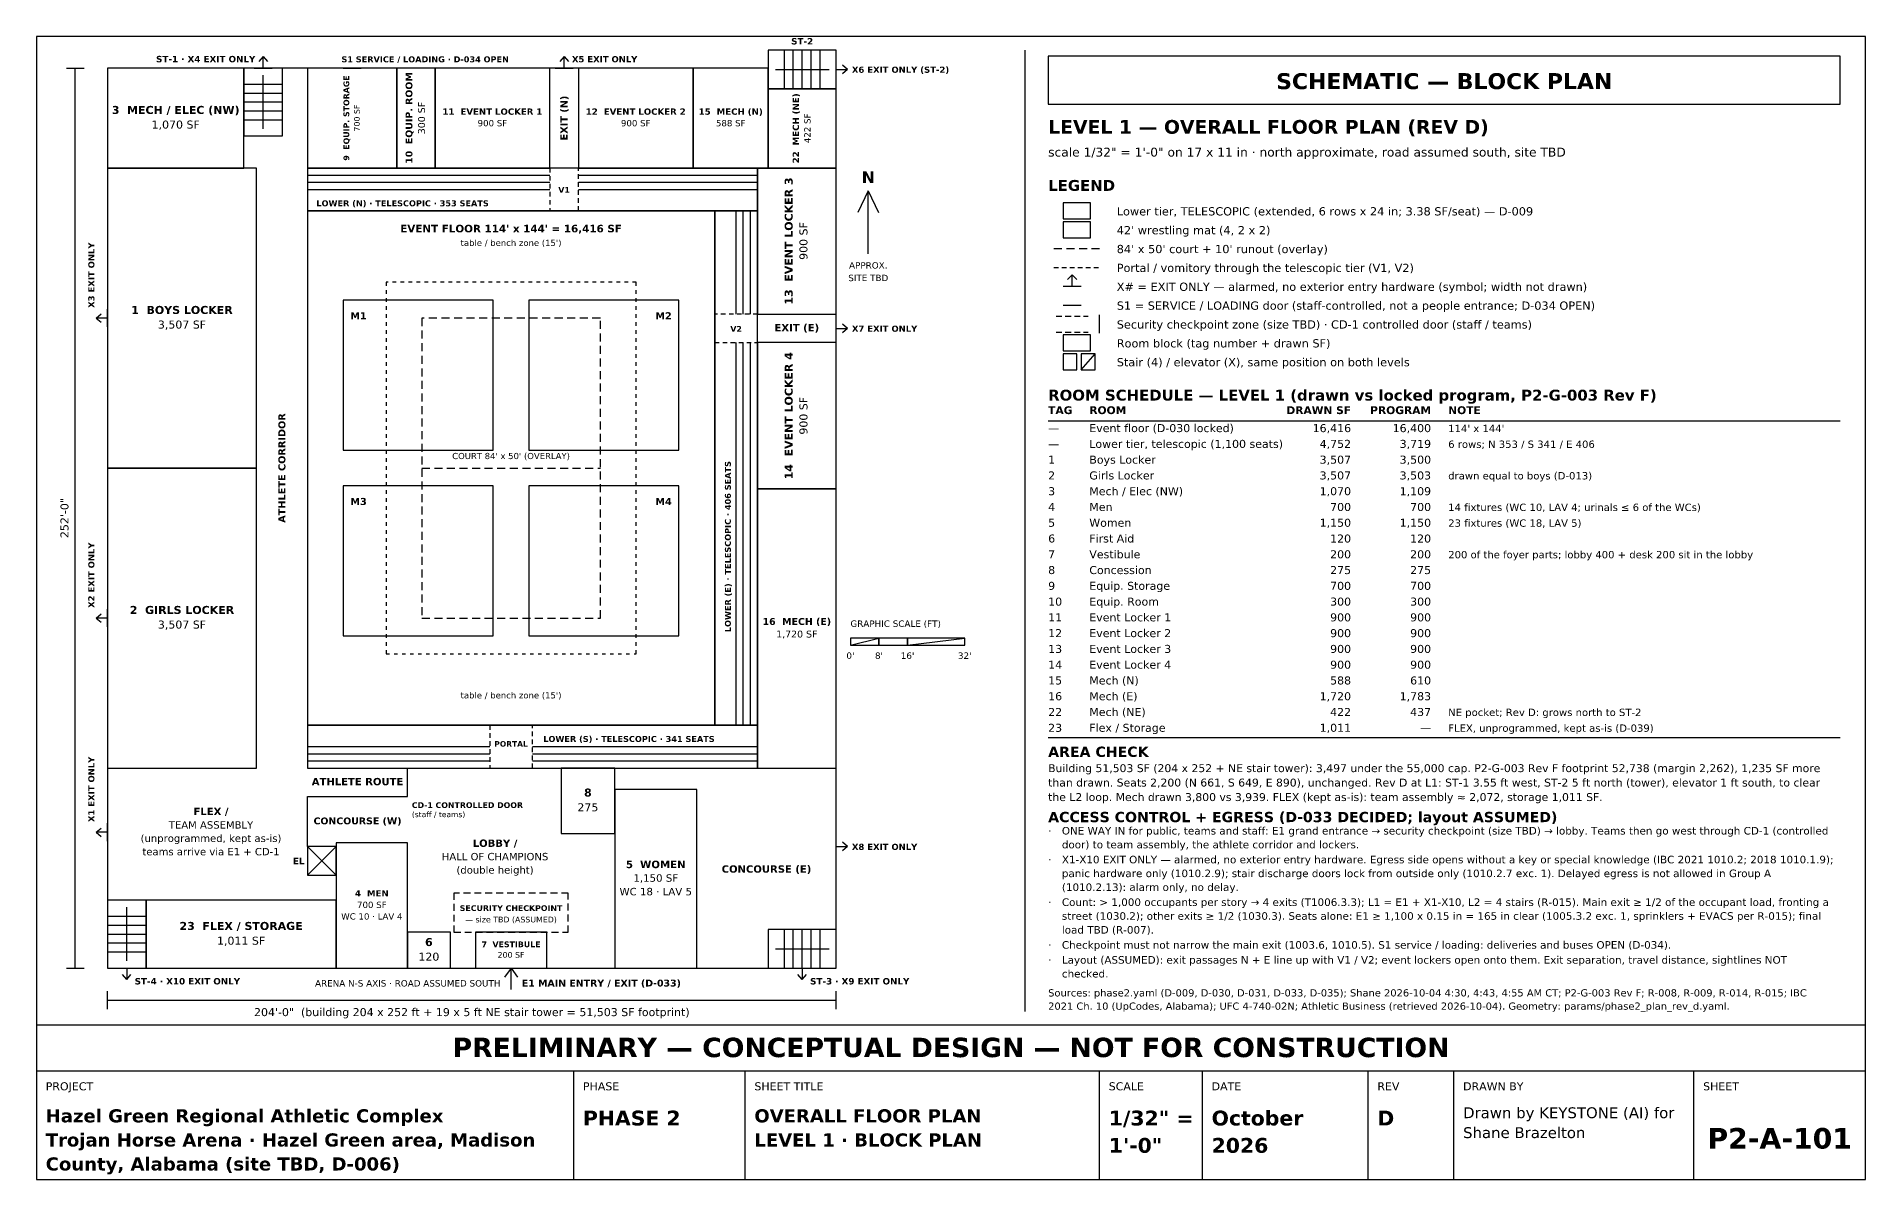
# Model space of a CAD drawing. Header units: inches. Extents: x 0.5 to 16.5, y 0.5 to 10.5.
import ezdxf
from ezdxf.enums import TextEntityAlignment as Align

# ---------------------------------------------------------------- set-up
doc = ezdxf.new("R2010")
doc.units = ezdxf.units.IN
doc.header["$MEASUREMENT"] = 0
for name, color, linetype in [('A-ANNO-DIMS', 7, 'Continuous'), ('A-ANNO-TABL', 7, 'Continuous'), ('A-ANNO-TEXT', 7, 'Continuous'), ('A-AREA-BLCK', 7, 'Continuous'), ('A-AREA-IDEN', 7, 'Continuous'), ('A-FLOR-CORT', 7, 'Continuous'), ('A-FLOR-MATS', 7, 'Continuous'), ('A-FLOR-STRS', 7, 'Continuous'), ('A-SEAT-FIXD', 7, 'Continuous'), ('A-SEAT-TELE', 7, 'Continuous'), ('A-WALL-BLDG', 7, 'Continuous'), ('G-ANNO-TTLB', 7, 'Continuous')]:
    doc.layers.add(name, color=color, linetype=linetype)
doc.styles.add('KS-BOLD', font='DejaVuSans-Bold.ttf')
doc.styles.add('KS-REG', font='DejaVuSans.ttf')

msp = doc.modelspace()

# ---------------------------------------------------------------- linework, layer by layer
at = {"layer": 'A-ANNO-DIMS'}
for p, q in [((0.761, 10.225), (0.917, 10.225)), ((0.839, 2.35), (0.839, 10.225)), ((7.776, 9.15), (7.686, 8.96)), ((7.776, 8.6), (7.776, 9.15)), ((7.776, 9.15), (7.866, 8.96)), ((7.62, 5.175), (7.87, 5.235)), ((8.12, 5.175), (8.62, 5.235)), ((0.761, 2.35), (0.917, 2.35)), ((4.651, 2.35), (4.595, 2.269)), ((4.651, 2.163), (4.651, 2.35)), ((4.651, 2.35), (4.707, 2.269)), ((1.12, 1.991), (1.12, 2.147)), ((7.495, 1.991), (7.495, 2.147)), ((1.12, 2.069), (7.495, 2.069))]:
    msp.add_line(p, q, dxfattribs=at)
for points in [[(7.62, 5.175), (7.87, 5.175), (7.87, 5.235), (7.62, 5.235)], [(7.87, 5.175), (8.12, 5.175), (8.12, 5.235), (7.87, 5.235)], [(8.12, 5.175), (8.62, 5.175), (8.62, 5.235), (8.12, 5.235)]]:
    msp.add_lwpolyline(points, close=True, dxfattribs=at)
at = {"layer": 'A-ANNO-TABL'}
for p, q in [((9.35, 7.137), (16.28, 7.137)), ((9.35, 4.367), (16.28, 4.367))]:
    msp.add_line(p, q, dxfattribs=at)
at = {"layer": 'A-ANNO-TEXT'}
for p, q in [((9.15, 1.97), (9.15, 10.38)), ((9.4, 8.645), (9.47, 8.645)), ((9.51, 8.645), (9.58, 8.645)), ((9.62, 8.645), (9.69, 8.645)), ((9.73, 8.645), (9.8, 8.645)), ((9.4, 8.48), (9.44, 8.48)), ((9.47, 8.48), (9.51, 8.48)), ((9.54, 8.48), (9.58, 8.48)), ((9.61, 8.48), (9.65, 8.48)), ((9.68, 8.48), (9.72, 8.48)), ((9.75, 8.48), (9.79, 8.48)), ((9.56, 8.415), (9.52, 8.375)), ((9.56, 8.315), (9.56, 8.415)), ((9.56, 8.415), (9.6, 8.375)), ((9.48, 8.315), (9.64, 8.315)), ((9.42, 8.055), (9.47, 8.055)), ((9.48, 8.15), (9.64, 8.15)), ((9.5, 8.055), (9.55, 8.055)), ((9.58, 8.055), (9.63, 8.055)), ((9.66, 8.055), (9.7, 8.055)), ((9.8, 7.905), (9.8, 8.065)), ((9.42, 7.915), (9.47, 7.915)), ((9.5, 7.915), (9.55, 7.915)), ((9.58, 7.915), (9.63, 7.915)), ((9.66, 7.915), (9.7, 7.915)), ((9.64, 7.585), (9.76, 7.725))]:
    msp.add_line(p, q, dxfattribs=at)
for points in [[(9.35, 9.91), (16.28, 9.91), (16.28, 10.33), (9.35, 10.33)], [(9.48, 8.905), (9.72, 8.905), (9.72, 9.045), (9.48, 9.045)], [(9.48, 8.74), (9.72, 8.74), (9.72, 8.88), (9.48, 8.88)], [(9.48, 7.75), (9.72, 7.75), (9.72, 7.89), (9.48, 7.89)], [(9.48, 7.585), (9.6, 7.585), (9.6, 7.725), (9.48, 7.725)], [(9.64, 7.585), (9.76, 7.585), (9.76, 7.725), (9.64, 7.725)]]:
    msp.add_lwpolyline(points, close=True, dxfattribs=at)
at = {"layer": 'A-AREA-BLCK'}
for p, q in [((5.03, 9.35), (4.99, 9.35)), ((4.99, 9.35), (4.99, 9.31)), ((5.1, 9.35), (5.06, 9.35)), ((5.17, 9.35), (5.13, 9.35)), ((5.24, 9.35), (5.2, 9.35)), ((5.24, 9.325), (5.24, 9.35)), ((5.24, 9.255), (5.24, 9.295)), ((4.99, 9.28), (4.99, 9.24)), ((4.99, 9.21), (4.99, 9.17)), ((4.99, 9.14), (4.99, 9.1)), ((5.24, 9.185), (5.24, 9.225)), ((5.24, 9.115), (5.24, 9.155)), ((4.99, 9.07), (4.99, 9.03)), ((4.99, 9), (4.99, 8.975)), ((4.99, 8.975), (5.03, 8.975)), ((5.06, 8.975), (5.1, 8.975)), ((5.13, 8.975), (5.17, 8.975)), ((5.2, 8.975), (5.24, 8.975)), ((5.24, 9.045), (5.24, 9.085)), ((5.24, 8.975), (5.24, 9.015)), ((6.458, 8.072), (6.433, 8.072)), ((6.433, 8.072), (6.433, 8.032)), ((6.433, 8.002), (6.433, 7.962)), ((6.527, 8.072), (6.487, 8.072)), ((6.598, 8.072), (6.558, 8.072)), ((6.668, 8.072), (6.628, 8.072)), ((6.737, 8.072), (6.697, 8.072)), ((6.808, 8.072), (6.768, 8.072)), ((6.808, 8.032), (6.808, 8.072)), ((6.808, 7.962), (6.808, 8.002)), ((6.433, 7.932), (6.433, 7.892)), ((6.433, 7.862), (6.433, 7.822)), ((6.808, 7.892), (6.808, 7.932)), ((6.808, 7.822), (6.808, 7.862)), ((6.433, 7.822), (6.473, 7.822)), ((6.503, 7.822), (6.543, 7.822)), ((6.572, 7.822), (6.612, 7.822)), ((6.643, 7.822), (6.683, 7.822)), ((6.713, 7.822), (6.753, 7.822)), ((6.782, 7.822), (6.808, 7.822)), ((4.489, 4.475), (4.464, 4.475)), ((4.464, 4.475), (4.464, 4.435)), ((4.464, 4.405), (4.464, 4.365)), ((4.464, 4.335), (4.464, 4.295)), ((4.559, 4.475), (4.519, 4.475)), ((4.629, 4.475), (4.589, 4.475)), ((4.699, 4.475), (4.659, 4.475)), ((4.769, 4.475), (4.729, 4.475)), ((4.839, 4.475), (4.799, 4.475)), ((4.839, 4.45), (4.839, 4.475)), ((4.839, 4.38), (4.839, 4.42)), ((4.839, 4.31), (4.839, 4.35)), ((4.464, 4.265), (4.464, 4.225)), ((4.464, 4.195), (4.464, 4.155)), ((4.839, 4.24), (4.839, 4.28)), ((4.839, 4.17), (4.839, 4.21)), ((4.464, 4.125), (4.464, 4.1)), ((4.464, 4.1), (4.504, 4.1)), ((4.534, 4.1), (4.574, 4.1)), ((4.604, 4.1), (4.644, 4.1)), ((4.674, 4.1), (4.714, 4.1)), ((4.744, 4.1), (4.784, 4.1)), ((4.814, 4.1), (4.839, 4.1)), ((4.839, 4.1), (4.839, 4.14)), ((2.87, 3.413), (2.87, 3.85)), ((2.87, 3.85), (3.745, 3.85))]:
    msp.add_line(p, q, dxfattribs=at)
for points in [[(1.12, 9.35), (2.314, 9.35), (2.314, 10.225), (1.12, 10.225)], [(2.87, 9.35), (3.651, 9.35), (3.651, 10.225), (2.87, 10.225)], [(3.651, 9.35), (3.986, 9.35), (3.986, 10.225), (3.651, 10.225)], [(3.986, 9.35), (4.99, 9.35), (4.99, 10.225), (3.986, 10.225)], [(5.24, 9.35), (6.245, 9.35), (6.245, 10.225), (5.24, 10.225)], [(6.245, 9.35), (6.901, 9.35), (6.901, 10.225), (6.245, 10.225)], [(6.901, 9.35), (7.495, 9.35), (7.495, 10.044), (6.901, 10.044)], [(1.12, 6.725), (2.425, 6.725), (2.425, 9.35), (1.12, 9.35)], [(6.808, 8.072), (7.495, 8.072), (7.495, 9.35), (6.808, 9.35)], [(6.808, 6.543), (7.495, 6.543), (7.495, 7.822), (6.808, 7.822)], [(1.12, 4.1), (2.425, 4.1), (2.425, 6.725), (1.12, 6.725)], [(6.808, 4.1), (7.495, 4.1), (7.495, 6.543), (6.808, 6.543)], [(5.089, 3.527), (5.558, 3.527), (5.558, 4.1), (5.089, 4.1)], [(5.558, 2.35), (6.276, 2.35), (6.276, 3.913), (5.558, 3.913)], [(3.12, 2.35), (3.745, 2.35), (3.745, 3.444), (3.12, 3.444)], [(1.458, 2.35), (3.12, 2.35), (3.12, 2.944), (1.458, 2.944)], [(3.745, 2.35), (4.12, 2.35), (4.12, 2.663), (3.745, 2.663)], [(4.339, 2.35), (4.964, 2.35), (4.964, 2.663), (4.339, 2.663)]]:
    msp.add_lwpolyline(points, close=True, dxfattribs=at)
at = {"layer": 'A-AREA-IDEN'}
for p, q in [((2.482, 10.325), (2.445, 10.281)), ((2.482, 10.225), (2.482, 10.325)), ((2.482, 10.325), (2.52, 10.281)), ((5.115, 10.325), (5.078, 10.281)), ((5.115, 10.225), (5.115, 10.325)), ((5.115, 10.325), (5.153, 10.281)), ((7.495, 10.134), (7.495, 10.291)), ((7.595, 10.213), (7.551, 10.25)), ((2.404, 10.225), (2.561, 10.225)), ((3.183, 10.225), (3.339, 10.225)), ((5.037, 10.225), (5.193, 10.225)), ((7.495, 10.213), (7.595, 10.213)), ((7.595, 10.213), (7.551, 10.175)), ((1.02, 8.037), (1.064, 8.075)), ((1.12, 8.037), (1.02, 8.037)), ((1.02, 8.037), (1.064, 8)), ((1.12, 7.959), (1.12, 8.116)), ((7.495, 7.868), (7.495, 8.025)), ((7.495, 7.947), (7.595, 7.947)), ((7.595, 7.947), (7.551, 7.984)), ((7.595, 7.947), (7.551, 7.909)), ((1.02, 5.412), (1.064, 5.45)), ((1.12, 5.334), (1.12, 5.491)), ((1.12, 5.412), (1.02, 5.412)), ((1.02, 5.412), (1.064, 5.375)), ((3.745, 3.85), (3.745, 4.1)), ((1.02, 3.538), (1.064, 3.575)), ((1.12, 3.538), (1.02, 3.538)), ((1.02, 3.538), (1.064, 3.5)), ((1.12, 3.459), (1.12, 3.616)), ((7.495, 3.334), (7.495, 3.491)), ((7.495, 3.413), (7.595, 3.413)), ((7.595, 3.413), (7.551, 3.45)), ((7.595, 3.413), (7.551, 3.375)), ((4.201, 3.006), (4.151, 3.006)), ((4.151, 3.006), (4.151, 2.946)), ((4.151, 2.911), (4.151, 2.851)), ((4.296, 3.006), (4.236, 3.006)), ((4.391, 3.006), (4.331, 3.006)), ((4.486, 3.006), (4.426, 3.006)), ((4.581, 3.006), (4.521, 3.006)), ((4.676, 3.006), (4.616, 3.006)), ((4.771, 3.006), (4.711, 3.006)), ((4.866, 3.006), (4.806, 3.006)), ((4.961, 3.006), (4.901, 3.006)), ((5.056, 3.006), (4.996, 3.006)), ((5.151, 3.006), (5.091, 3.006)), ((5.151, 2.948), (5.151, 3.006)), ((5.151, 2.853), (5.151, 2.913)), ((4.151, 2.816), (4.151, 2.756)), ((4.151, 2.721), (4.151, 2.663)), ((5.151, 2.758), (5.151, 2.817)), ((5.151, 2.663), (5.151, 2.723)), ((4.151, 2.663), (4.211, 2.663)), ((4.246, 2.663), (4.306, 2.663)), ((4.341, 2.663), (4.401, 2.663)), ((4.436, 2.663), (4.496, 2.663)), ((4.531, 2.663), (4.591, 2.663)), ((4.626, 2.663), (4.686, 2.663)), ((4.721, 2.663), (4.781, 2.663)), ((4.816, 2.663), (4.876, 2.663)), ((4.911, 2.663), (4.971, 2.663)), ((5.006, 2.663), (5.066, 2.663)), ((5.101, 2.663), (5.151, 2.663)), ((1.211, 2.35), (1.367, 2.35)), ((1.289, 2.25), (1.251, 2.294)), ((1.289, 2.35), (1.289, 2.25)), ((1.289, 2.25), (1.326, 2.294)), ((7.12, 2.35), (7.276, 2.35)), ((7.198, 2.25), (7.161, 2.294)), ((7.198, 2.35), (7.198, 2.25)), ((7.198, 2.25), (7.236, 2.294))]:
    msp.add_line(p, q, dxfattribs=at)
at = {"layer": 'A-FLOR-CORT'}
for p, q in [((3.575, 8.35), (3.558, 8.35)), ((3.558, 8.35), (3.558, 8.32)), ((3.645, 8.35), (3.615, 8.35)), ((3.715, 8.35), (3.685, 8.35)), ((3.785, 8.35), (3.755, 8.35)), ((3.855, 8.35), (3.825, 8.35)), ((3.925, 8.35), (3.895, 8.35)), ((3.995, 8.35), (3.965, 8.35)), ((4.065, 8.35), (4.035, 8.35)), ((4.135, 8.35), (4.105, 8.35)), ((4.205, 8.35), (4.175, 8.35)), ((4.275, 8.35), (4.245, 8.35)), ((4.345, 8.35), (4.315, 8.35)), ((4.415, 8.35), (4.385, 8.35)), ((4.485, 8.35), (4.455, 8.35)), ((4.555, 8.35), (4.525, 8.35)), ((4.625, 8.35), (4.595, 8.35)), ((4.695, 8.35), (4.665, 8.35)), ((4.765, 8.35), (4.735, 8.35)), ((4.835, 8.35), (4.805, 8.35)), ((4.905, 8.35), (4.875, 8.35)), ((4.975, 8.35), (4.945, 8.35)), ((5.045, 8.35), (5.015, 8.35)), ((5.115, 8.35), (5.085, 8.35)), ((5.185, 8.35), (5.155, 8.35)), ((5.255, 8.35), (5.225, 8.35)), ((5.325, 8.35), (5.295, 8.35)), ((5.395, 8.35), (5.365, 8.35)), ((5.465, 8.35), (5.435, 8.35)), ((5.535, 8.35), (5.505, 8.35)), ((5.605, 8.35), (5.575, 8.35)), ((5.675, 8.35), (5.645, 8.35)), ((5.745, 8.35), (5.715, 8.35)), ((5.745, 8.32), (5.745, 8.35)), ((3.558, 8.28), (3.558, 8.25)), ((3.558, 8.21), (3.558, 8.18)), ((5.745, 8.25), (5.745, 8.28)), ((5.745, 8.18), (5.745, 8.21)), ((3.558, 8.14), (3.558, 8.11)), ((3.558, 8.07), (3.558, 8.04)), ((3.558, 8), (3.558, 7.97)), ((3.892, 8.037), (3.87, 8.037)), ((3.87, 8.037), (3.87, 7.967)), ((4.002, 8.037), (3.932, 8.037)), ((4.112, 8.037), (4.042, 8.037)), ((4.222, 8.037), (4.152, 8.037)), ((4.332, 8.037), (4.262, 8.037)), ((4.442, 8.037), (4.372, 8.037)), ((4.553, 8.037), (4.482, 8.037)), ((4.662, 8.037), (4.592, 8.037)), ((4.772, 8.037), (4.702, 8.037)), ((4.883, 8.037), (4.812, 8.037)), ((4.992, 8.037), (4.923, 8.037)), ((5.103, 8.037), (5.032, 8.037)), ((5.213, 8.037), (5.143, 8.037)), ((5.322, 8.037), (5.253, 8.037)), ((5.433, 8.037), (5.362, 8.037)), ((5.433, 7.943), (5.433, 8.012)), ((5.745, 8.11), (5.745, 8.14)), ((5.745, 8.04), (5.745, 8.07)), ((3.558, 7.93), (3.558, 7.9)), ((3.558, 7.86), (3.558, 7.83)), ((3.87, 7.927), (3.87, 7.857)), ((5.433, 7.833), (5.433, 7.902)), ((5.745, 7.97), (5.745, 8)), ((5.745, 7.9), (5.745, 7.93)), ((5.745, 7.83), (5.745, 7.86)), ((3.558, 7.79), (3.558, 7.76)), ((3.558, 7.72), (3.558, 7.69)), ((3.87, 7.817), (3.87, 7.747)), ((3.87, 7.707), (3.87, 7.637)), ((5.433, 7.723), (5.433, 7.793)), ((5.433, 7.613), (5.433, 7.683)), ((5.745, 7.76), (5.745, 7.79)), ((5.745, 7.69), (5.745, 7.72)), ((3.558, 7.65), (3.558, 7.62)), ((3.558, 7.58), (3.558, 7.55)), ((3.87, 7.597), (3.87, 7.527)), ((5.433, 7.503), (5.433, 7.573)), ((5.745, 7.62), (5.745, 7.65)), ((5.745, 7.55), (5.745, 7.58)), ((3.558, 7.51), (3.558, 7.48)), ((3.558, 7.44), (3.558, 7.41)), ((3.558, 7.37), (3.558, 7.34)), ((3.87, 7.487), (3.87, 7.417)), ((3.87, 7.377), (3.87, 7.307)), ((5.433, 7.393), (5.433, 7.463)), ((5.745, 7.48), (5.745, 7.51)), ((5.745, 7.41), (5.745, 7.44)), ((5.745, 7.34), (5.745, 7.37)), ((3.558, 7.3), (3.558, 7.27)), ((3.558, 7.23), (3.558, 7.2)), ((3.87, 7.267), (3.87, 7.197)), ((5.433, 7.283), (5.433, 7.353)), ((5.433, 7.173), (5.433, 7.243)), ((5.745, 7.27), (5.745, 7.3)), ((5.745, 7.2), (5.745, 7.23)), ((3.558, 7.16), (3.558, 7.13)), ((3.558, 7.09), (3.558, 7.06)), ((3.87, 7.157), (3.87, 7.087)), ((3.87, 7.047), (3.87, 6.977)), ((5.433, 7.063), (5.433, 7.133)), ((5.745, 7.13), (5.745, 7.16)), ((5.745, 7.06), (5.745, 7.09)), ((3.558, 7.02), (3.558, 6.99)), ((3.558, 6.95), (3.558, 6.92)), ((3.87, 6.937), (3.87, 6.867)), ((5.433, 6.953), (5.433, 7.023)), ((5.433, 6.843), (5.433, 6.913)), ((5.745, 6.99), (5.745, 7.02)), ((5.745, 6.92), (5.745, 6.95)), ((5.745, 6.85), (5.745, 6.88)), ((3.558, 6.88), (3.558, 6.85)), ((3.558, 6.81), (3.558, 6.78)), ((3.558, 6.74), (3.558, 6.71)), ((3.87, 6.827), (3.87, 6.757)), ((3.87, 6.725), (3.94, 6.725)), ((3.98, 6.725), (4.05, 6.725)), ((4.09, 6.725), (4.16, 6.725)), ((4.2, 6.725), (4.27, 6.725)), ((4.31, 6.725), (4.38, 6.725)), ((4.42, 6.725), (4.49, 6.725)), ((4.53, 6.725), (4.6, 6.725)), ((4.64, 6.725), (4.71, 6.725)), ((4.75, 6.725), (4.82, 6.725)), ((4.86, 6.725), (4.93, 6.725)), ((4.97, 6.725), (5.04, 6.725)), ((5.08, 6.725), (5.15, 6.725)), ((5.19, 6.725), (5.26, 6.725)), ((5.3, 6.725), (5.37, 6.725)), ((5.41, 6.725), (5.433, 6.725)), ((5.433, 6.732), (5.433, 6.803)), ((5.745, 6.78), (5.745, 6.81)), ((5.745, 6.71), (5.745, 6.74)), ((3.558, 6.67), (3.558, 6.64)), ((3.558, 6.6), (3.558, 6.57)), ((3.87, 6.717), (3.87, 6.647)), ((3.87, 6.607), (3.87, 6.537)), ((5.433, 6.623), (5.433, 6.693)), ((5.433, 6.513), (5.433, 6.583)), ((5.745, 6.64), (5.745, 6.67)), ((5.745, 6.57), (5.745, 6.6)), ((3.558, 6.53), (3.558, 6.5)), ((3.558, 6.46), (3.558, 6.43)), ((3.87, 6.497), (3.87, 6.427)), ((5.433, 6.402), (5.433, 6.473)), ((5.745, 6.5), (5.745, 6.53)), ((5.745, 6.43), (5.745, 6.46)), ((3.558, 6.39), (3.558, 6.36)), ((3.558, 6.32), (3.558, 6.29)), ((3.558, 6.25), (3.558, 6.22)), ((3.87, 6.387), (3.87, 6.317)), ((3.87, 6.277), (3.87, 6.207)), ((5.433, 6.293), (5.433, 6.362)), ((5.433, 6.183), (5.433, 6.252)), ((5.745, 6.36), (5.745, 6.39)), ((5.745, 6.29), (5.745, 6.32)), ((5.745, 6.22), (5.745, 6.25)), ((3.558, 6.18), (3.558, 6.15)), ((3.558, 6.11), (3.558, 6.08)), ((3.87, 6.167), (3.87, 6.097)), ((5.433, 6.072), (5.433, 6.143)), ((5.745, 6.15), (5.745, 6.18)), ((5.745, 6.08), (5.745, 6.11)), ((3.558, 6.04), (3.558, 6.01)), ((3.558, 5.97), (3.558, 5.94)), ((3.87, 6.057), (3.87, 5.987)), ((3.87, 5.947), (3.87, 5.877)), ((5.433, 5.962), (5.433, 6.032)), ((5.433, 5.853), (5.433, 5.922)), ((5.745, 6.01), (5.745, 6.04)), ((5.745, 5.94), (5.745, 5.97)), ((3.558, 5.9), (3.558, 5.87)), ((3.558, 5.83), (3.558, 5.8)), ((3.558, 5.76), (3.558, 5.73)), ((3.87, 5.837), (3.87, 5.767)), ((5.433, 5.742), (5.433, 5.812)), ((5.745, 5.87), (5.745, 5.9)), ((5.745, 5.8), (5.745, 5.83)), ((5.745, 5.73), (5.745, 5.76)), ((3.558, 5.69), (3.558, 5.66)), ((3.558, 5.62), (3.558, 5.59)), ((3.87, 5.727), (3.87, 5.657)), ((3.87, 5.617), (3.87, 5.547)), ((5.433, 5.632), (5.433, 5.702)), ((5.745, 5.66), (5.745, 5.69)), ((5.745, 5.59), (5.745, 5.62)), ((3.558, 5.55), (3.558, 5.52)), ((3.558, 5.48), (3.558, 5.45)), ((3.87, 5.507), (3.87, 5.437)), ((5.433, 5.522), (5.433, 5.592)), ((5.433, 5.412), (5.433, 5.482)), ((5.745, 5.52), (5.745, 5.55)), ((5.745, 5.45), (5.745, 5.48)), ((3.558, 5.41), (3.558, 5.38)), ((3.558, 5.34), (3.558, 5.31)), ((3.87, 5.412), (3.94, 5.412)), ((3.98, 5.412), (4.05, 5.412)), ((4.09, 5.412), (4.16, 5.412)), ((4.2, 5.412), (4.27, 5.412)), ((4.31, 5.412), (4.38, 5.412)), ((4.42, 5.412), (4.49, 5.412)), ((4.53, 5.412), (4.6, 5.412)), ((4.64, 5.412), (4.71, 5.412)), ((4.75, 5.412), (4.82, 5.412)), ((4.86, 5.412), (4.93, 5.412)), ((4.97, 5.412), (5.04, 5.412)), ((5.08, 5.412), (5.15, 5.412)), ((5.19, 5.412), (5.26, 5.412)), ((5.3, 5.412), (5.37, 5.412)), ((5.41, 5.412), (5.433, 5.412)), ((5.745, 5.38), (5.745, 5.41)), ((5.745, 5.31), (5.745, 5.34)), ((3.558, 5.27), (3.558, 5.24)), ((3.558, 5.2), (3.558, 5.17)), ((3.558, 5.13), (3.558, 5.1)), ((5.745, 5.24), (5.745, 5.27)), ((5.745, 5.17), (5.745, 5.2)), ((5.745, 5.1), (5.745, 5.13)), ((3.558, 5.1), (3.587, 5.1)), ((3.627, 5.1), (3.658, 5.1)), ((3.698, 5.1), (3.728, 5.1)), ((3.768, 5.1), (3.798, 5.1)), ((3.838, 5.1), (3.868, 5.1)), ((3.908, 5.1), (3.938, 5.1)), ((3.978, 5.1), (4.008, 5.1)), ((4.048, 5.1), (4.077, 5.1)), ((4.117, 5.1), (4.147, 5.1)), ((4.188, 5.1), (4.218, 5.1)), ((4.258, 5.1), (4.287, 5.1)), ((4.328, 5.1), (4.357, 5.1)), ((4.397, 5.1), (4.428, 5.1)), ((4.468, 5.1), (4.498, 5.1)), ((4.538, 5.1), (4.568, 5.1)), ((4.607, 5.1), (4.638, 5.1)), ((4.678, 5.1), (4.707, 5.1)), ((4.748, 5.1), (4.778, 5.1)), ((4.818, 5.1), (4.848, 5.1)), ((4.888, 5.1), (4.918, 5.1)), ((4.958, 5.1), (4.988, 5.1)), ((5.028, 5.1), (5.058, 5.1)), ((5.098, 5.1), (5.128, 5.1)), ((5.168, 5.1), (5.198, 5.1)), ((5.238, 5.1), (5.268, 5.1)), ((5.308, 5.1), (5.338, 5.1)), ((5.378, 5.1), (5.408, 5.1)), ((5.448, 5.1), (5.478, 5.1)), ((5.518, 5.1), (5.547, 5.1)), ((5.588, 5.1), (5.617, 5.1)), ((5.657, 5.1), (5.688, 5.1)), ((5.727, 5.1), (5.745, 5.1))]:
    msp.add_line(p, q, dxfattribs=at)
at = {"layer": 'A-FLOR-MATS'}
for points in [[(2.87, 4.475), (6.433, 4.475), (6.433, 8.975), (2.87, 8.975)], [(3.183, 6.881), (4.495, 6.881), (4.495, 8.194), (3.183, 8.194)], [(4.808, 6.881), (6.12, 6.881), (6.12, 8.194), (4.808, 8.194)], [(3.183, 5.256), (4.495, 5.256), (4.495, 6.569), (3.183, 6.569)], [(4.808, 5.256), (6.12, 5.256), (6.12, 6.569), (4.808, 6.569)]]:
    msp.add_lwpolyline(points, close=True, dxfattribs=at)
at = {"layer": 'A-FLOR-STRS'}
for p, q in [((7.042, 10.044), (7.042, 10.381)), ((7.12, 10.044), (7.12, 10.381)), ((7.198, 10.044), (7.198, 10.381)), ((7.276, 10.044), (7.276, 10.381)), ((7.354, 10.044), (7.354, 10.381)), ((2.314, 10.084), (2.651, 10.084)), ((2.482, 9.694), (2.482, 10.162)), ((6.964, 10.213), (7.433, 10.213)), ((2.314, 10.006), (2.651, 10.006)), ((2.314, 9.928), (2.651, 9.928)), ((2.314, 9.85), (2.651, 9.85)), ((2.314, 9.772), (2.651, 9.772)), ((2.87, 3.163), (3.12, 3.413)), ((2.87, 3.413), (3.12, 3.163)), ((1.289, 2.413), (1.289, 2.881)), ((1.12, 2.803), (1.458, 2.803)), ((1.12, 2.725), (1.458, 2.725)), ((1.12, 2.647), (1.458, 2.647)), ((1.12, 2.569), (1.458, 2.569)), ((7.042, 2.35), (7.042, 2.688)), ((7.12, 2.35), (7.12, 2.688)), ((7.198, 2.35), (7.198, 2.688)), ((7.276, 2.35), (7.276, 2.688)), ((7.354, 2.35), (7.354, 2.688)), ((1.12, 2.491), (1.458, 2.491)), ((6.964, 2.519), (7.433, 2.519))]:
    msp.add_line(p, q, dxfattribs=at)
for points in [[(6.901, 10.044), (7.495, 10.044), (7.495, 10.381), (6.901, 10.381)], [(2.314, 9.631), (2.651, 9.631), (2.651, 10.225), (2.314, 10.225)], [(2.87, 3.163), (3.12, 3.163), (3.12, 3.413), (2.87, 3.413)], [(1.12, 2.35), (1.458, 2.35), (1.458, 2.944), (1.12, 2.944)], [(6.901, 2.35), (7.495, 2.35), (7.495, 2.688), (6.901, 2.688)]]:
    msp.add_lwpolyline(points, close=True, dxfattribs=at)
at = {"layer": 'A-SEAT-FIXD'}
msp.add_lwpolyline([(2.87, 4.1), (6.808, 4.1), (6.808, 9.35), (2.87, 9.35)], close=True, dxfattribs=at)
at = {"layer": 'A-SEAT-TELE'}
for p, q in [((2.87, 9.287), (4.99, 9.287)), ((5.24, 9.287), (6.808, 9.287)), ((2.87, 9.225), (4.99, 9.225)), ((2.87, 9.162), (4.99, 9.162)), ((5.24, 9.225), (6.808, 9.225)), ((5.24, 9.162), (6.808, 9.162)), ((6.62, 8.072), (6.62, 8.975)), ((6.683, 8.072), (6.683, 8.975)), ((6.745, 8.072), (6.745, 8.975)), ((6.62, 4.475), (6.62, 7.822)), ((6.683, 4.475), (6.683, 7.822)), ((6.745, 4.475), (6.745, 7.822)), ((2.87, 4.287), (4.464, 4.287)), ((2.87, 4.225), (4.464, 4.225)), ((2.87, 4.162), (4.464, 4.162)), ((4.839, 4.287), (6.808, 4.287)), ((4.839, 4.225), (6.808, 4.225)), ((4.839, 4.162), (6.808, 4.162))]:
    msp.add_line(p, q, dxfattribs=at)
for points in [[(2.87, 8.975), (6.808, 8.975), (6.808, 9.35), (2.87, 9.35)], [(6.433, 4.475), (6.808, 4.475), (6.808, 8.975), (6.433, 8.975)], [(2.87, 4.1), (6.808, 4.1), (6.808, 4.475), (2.87, 4.475)]]:
    msp.add_lwpolyline(points, close=True, dxfattribs=at)
at = {"layer": 'A-WALL-BLDG'}
for p, q in [((7.495, 10.381), (6.901, 10.381)), ((6.901, 10.381), (6.901, 10.225)), ((7.495, 2.35), (7.495, 10.381)), ((6.901, 10.225), (1.12, 10.225)), ((1.12, 10.225), (1.12, 2.35)), ((1.12, 2.35), (7.495, 2.35))]:
    msp.add_line(p, q, dxfattribs=at)
at = {"layer": 'G-ANNO-TTLB'}
for p, q in [((0.5, 1.45), (16.5, 1.45)), ((5.2, 0.5), (5.2, 1.45)), ((6.7, 0.5), (6.7, 1.45)), ((9.8, 0.5), (9.8, 1.45)), ((10.7, 0.5), (10.7, 1.45)), ((12.15, 0.5), (12.15, 1.45)), ((12.9, 0.5), (12.9, 1.45)), ((15, 0.5), (15, 1.45))]:
    msp.add_line(p, q, dxfattribs=at)
for points in [[(0.5, 0.5), (16.5, 0.5), (16.5, 10.5), (0.5, 10.5)], [(0.5, 1.45), (16.5, 1.45), (16.5, 1.85), (0.5, 1.85)]]:
    msp.add_lwpolyline(points, close=True, dxfattribs=at)

# ---------------------------------------------------------------- texts
at = {"layer": 'A-ANNO-DIMS'}
for s, height, style, p in [('N', 0.1, 'KS-BOLD', (7.776, 9.22)), ('APPROX.', 0.056, 'KS-REG', (7.776, 8.47)), ('SITE TBD', 0.056, 'KS-REG', (7.776, 8.36)), ("0'", 0.056, 'KS-REG', (7.62, 5.055)), ("8'", 0.056, 'KS-REG', (7.87, 5.055)), ("16'", 0.056, 'KS-REG', (8.12, 5.055)), ("32'", 0.056, 'KS-REG', (8.62, 5.055)), ('204\'-0"  (building 204 x 252 ft + 19 x 5 ft NE stair tower = 51,503 SF footprint)', 0.07, 'KS-REG', (4.308, 1.929))]:
    msp.add_text(s, height=height, dxfattribs=dict(at, style=style)).set_placement(p, align=Align.CENTER)
at = {"layer": 'A-ANNO-DIMS', "style": 'KS-REG'}
msp.add_text('252\'-0"', height=0.07, rotation=90, dxfattribs=at).set_placement((0.779, 6.287), align=Align.CENTER)
msp.add_text('GRAPHIC SCALE (FT)', height=0.056, dxfattribs=at).set_placement((7.62, 5.335))
at = {"layer": 'A-ANNO-TABL'}
for s, height, style, p in [('TAG', 0.068, 'KS-BOLD', (9.35, 7.197)), ('ROOM', 0.068, 'KS-BOLD', (9.71, 7.197)), ('NOTE', 0.068, 'KS-BOLD', (12.85, 7.197)), ('—', 0.07, 'KS-REG', (9.35, 7.039)), ('Event floor (D-030 locked)', 0.07, 'KS-REG', (9.71, 7.039)), ("114' x 144'", 0.064, 'KS-REG', (12.85, 7.039)), ('—', 0.07, 'KS-REG', (9.35, 6.901)), ('Lower tier, telescopic (1,100 seats)', 0.07, 'KS-REG', (9.71, 6.901)), ('6 rows; N 353 / S 341 / E 406', 0.064, 'KS-REG', (12.85, 6.901)), ('1', 0.07, 'KS-REG', (9.35, 6.763)), ('Boys Locker', 0.07, 'KS-REG', (9.71, 6.763)), ('2', 0.07, 'KS-REG', (9.35, 6.625)), ('Girls Locker', 0.07, 'KS-REG', (9.71, 6.625)), ('drawn equal to boys (D-013)', 0.064, 'KS-REG', (12.85, 6.625)), ('4', 0.07, 'KS-REG', (9.35, 6.349)), ('3', 0.07, 'KS-REG', (9.35, 6.487)), ('Mech / Elec (NW)', 0.07, 'KS-REG', (9.71, 6.487)), ('Men', 0.07, 'KS-REG', (9.71, 6.349)), ('14 fixtures (WC 10, LAV 4; urinals ≤ 6 of the WCs)', 0.064, 'KS-REG', (12.85, 6.349)), ('5', 0.07, 'KS-REG', (9.35, 6.211)), ('Women', 0.07, 'KS-REG', (9.71, 6.211)), ('23 fixtures (WC 18, LAV 5)', 0.064, 'KS-REG', (12.85, 6.211)), ('6', 0.07, 'KS-REG', (9.35, 6.073)), ('First Aid', 0.07, 'KS-REG', (9.71, 6.073)), ('7', 0.07, 'KS-REG', (9.35, 5.935)), ('Vestibule', 0.07, 'KS-REG', (9.71, 5.935)), ('200 of the foyer parts; lobby 400 + desk 200 sit in the lobby', 0.064, 'KS-REG', (12.85, 5.935)), ('8', 0.07, 'KS-REG', (9.35, 5.797)), ('Concession', 0.07, 'KS-REG', (9.71, 5.797)), ('9', 0.07, 'KS-REG', (9.35, 5.659)), ('Equip. Storage', 0.07, 'KS-REG', (9.71, 5.659)), ('10', 0.07, 'KS-REG', (9.35, 5.521)), ('11', 0.07, 'KS-REG', (9.35, 5.383)), ('Equip. Room', 0.07, 'KS-REG', (9.71, 5.521)), ('Event Locker 1', 0.07, 'KS-REG', (9.71, 5.383)), ('12', 0.07, 'KS-REG', (9.35, 5.245)), ('Event Locker 2', 0.07, 'KS-REG', (9.71, 5.245)), ('13', 0.07, 'KS-REG', (9.35, 5.107)), ('Event Locker 3', 0.07, 'KS-REG', (9.71, 5.107)), ('14', 0.07, 'KS-REG', (9.35, 4.969)), ('Event Locker 4', 0.07, 'KS-REG', (9.71, 4.969)), ('15', 0.07, 'KS-REG', (9.35, 4.831)), ('Mech (N)', 0.07, 'KS-REG', (9.71, 4.831)), ('16', 0.07, 'KS-REG', (9.35, 4.693)), ('Mech (E)', 0.07, 'KS-REG', (9.71, 4.693)), ('22', 0.07, 'KS-REG', (9.35, 4.555)), ('23', 0.07, 'KS-REG', (9.35, 4.417)), ('Mech (NE)', 0.07, 'KS-REG', (9.71, 4.555)), ('Flex / Storage', 0.07, 'KS-REG', (9.71, 4.417)), ('NE pocket; Rev D: grows north to ST-2', 0.064, 'KS-REG', (12.85, 4.555)), ('FLEX, unprogrammed, kept as-is (D-039)', 0.064, 'KS-REG', (12.85, 4.417))]:
    msp.add_text(s, height=height, dxfattribs=dict(at, style=style)).set_placement(p)
for s, height, style, p in [('DRAWN SF', 0.068, 'KS-BOLD', (12, 7.197)), ('PROGRAM', 0.068, 'KS-BOLD', (12.7, 7.197)), ('16,416', 0.07, 'KS-REG', (12, 7.039)), ('16,400', 0.07, 'KS-REG', (12.7, 7.039)), ('4,752', 0.07, 'KS-REG', (12, 6.901)), ('3,719', 0.07, 'KS-REG', (12.7, 6.901)), ('3,507', 0.07, 'KS-REG', (12, 6.763)), ('3,500', 0.07, 'KS-REG', (12.7, 6.763)), ('3,507', 0.07, 'KS-REG', (12, 6.625)), ('3,503', 0.07, 'KS-REG', (12.7, 6.625)), ('1,070', 0.07, 'KS-REG', (12, 6.487)), ('700', 0.07, 'KS-REG', (12, 6.349)), ('1,109', 0.07, 'KS-REG', (12.7, 6.487)), ('700', 0.07, 'KS-REG', (12.7, 6.349)), ('1,150', 0.07, 'KS-REG', (12, 6.211)), ('1,150', 0.07, 'KS-REG', (12.7, 6.211)), ('120', 0.07, 'KS-REG', (12, 6.073)), ('120', 0.07, 'KS-REG', (12.7, 6.073)), ('200', 0.07, 'KS-REG', (12, 5.935)), ('200', 0.07, 'KS-REG', (12.7, 5.935)), ('275', 0.07, 'KS-REG', (12, 5.797)), ('275', 0.07, 'KS-REG', (12.7, 5.797)), ('700', 0.07, 'KS-REG', (12, 5.659)), ('700', 0.07, 'KS-REG', (12.7, 5.659)), ('900', 0.07, 'KS-REG', (12, 5.383)), ('300', 0.07, 'KS-REG', (12, 5.521)), ('900', 0.07, 'KS-REG', (12.7, 5.383)), ('300', 0.07, 'KS-REG', (12.7, 5.521)), ('900', 0.07, 'KS-REG', (12, 5.245)), ('900', 0.07, 'KS-REG', (12.7, 5.245)), ('900', 0.07, 'KS-REG', (12, 5.107)), ('900', 0.07, 'KS-REG', (12.7, 5.107)), ('900', 0.07, 'KS-REG', (12, 4.969)), ('900', 0.07, 'KS-REG', (12.7, 4.969)), ('588', 0.07, 'KS-REG', (12, 4.831)), ('610', 0.07, 'KS-REG', (12.7, 4.831)), ('1,720', 0.07, 'KS-REG', (12, 4.693)), ('1,783', 0.07, 'KS-REG', (12.7, 4.693)), ('1,011', 0.07, 'KS-REG', (12, 4.417)), ('422', 0.07, 'KS-REG', (12, 4.555)), ('437', 0.07, 'KS-REG', (12.7, 4.555)), ('—', 0.07, 'KS-REG', (12.7, 4.417))]:
    msp.add_text(s, height=height, dxfattribs=dict(at, style=style)).set_placement(p, align=Align.RIGHT)
at = {"layer": 'A-ANNO-TEXT', "style": 'KS-BOLD'}
msp.add_text('SCHEMATIC — BLOCK PLAN', height=0.14, dxfattribs=at).set_placement((12.815, 10.04), align=Align.CENTER)
at = {"layer": 'A-ANNO-TEXT'}
for s, height, style, p in [('LEVEL 1 — OVERALL FLOOR PLAN (REV D)', 0.12, 'KS-BOLD', (9.35, 9.65)), ('scale 1/32" = 1\'-0" on 17 x 11 in · north approximate, road assumed south, site TBD', 0.078, 'KS-REG', (9.35, 9.45)), ('LEGEND', 0.095, 'KS-BOLD', (9.35, 9.15)), ('Lower tier, TELESCOPIC (extended, 6 rows x 24 in; 3.38 SF/seat) — D-009', 0.072, 'KS-REG', (9.95, 8.935)), ("42' wrestling mat (4, 2 x 2)", 0.072, 'KS-REG', (9.95, 8.77)), ("84' x 50' court + 10' runout (overlay)", 0.072, 'KS-REG', (9.95, 8.605)), ('Portal / vomitory through the telescopic tier (V1, V2)', 0.072, 'KS-REG', (9.95, 8.44)), ('X# = EXIT ONLY — alarmed, no exterior entry hardware (symbol; width not drawn)', 0.072, 'KS-REG', (9.95, 8.275)), ('S1 = SERVICE / LOADING door (staff-controlled, not a people entrance; D-034 OPEN)', 0.072, 'KS-REG', (9.95, 8.11)), ('Security checkpoint zone (size TBD) · CD-1 controlled door (staff / teams)', 0.072, 'KS-REG', (9.95, 7.945)), ('Room block (tag number + drawn SF)', 0.072, 'KS-REG', (9.95, 7.78)), ('Stair (4) / elevator (X), same position on both levels', 0.072, 'KS-REG', (9.95, 7.615)), ('ROOM SCHEDULE — LEVEL 1 (drawn vs locked program, P2-G-003 Rev F)', 0.095, 'KS-BOLD', (9.35, 7.315)), ('AREA CHECK', 0.09, 'KS-BOLD', (9.35, 4.197)), ('than drawn. Seats 2,200 (N 661, S 649, E 890), unchanged. Rev D at L1: ST-1 3.55 ft west, ST-2 5 ft north (tower), elevator 1 ft south, to clear', 0.069, 'KS-REG', (9.35, 3.938)), ('Building 51,503 SF (204 x 252 + NE stair tower): 3,497 under the 55,000 cap. P2-G-003 Rev F footprint 52,738 (margin 2,262), 1,235 SF more', 0.069, 'KS-REG', (9.35, 4.064)), ('the L2 loop. Mech drawn 3,800 vs 3,939. FLEX (kept as-is): team assembly ≈ 2,072, storage 1,011 SF.', 0.069, 'KS-REG', (9.35, 3.811)), ('ACCESS CONTROL + EGRESS (D-033 DECIDED; layout ASSUMED)', 0.09, 'KS-BOLD', (9.35, 3.626)), ('·', 0.066, 'KS-REG', (9.35, 3.518)), ('ONE WAY IN for public, teams and staff: E1 grand entrance → security checkpoint (size TBD) → lobby. Teams then go west through CD-1 (controlled', 0.066, 'KS-REG', (9.47, 3.518)), ('door) to team assembly, the athlete corridor and lockers.', 0.066, 'KS-REG', (9.47, 3.397)), ('·', 0.066, 'KS-REG', (9.35, 3.266)), ('X1-X10 EXIT ONLY — alarmed, no exterior entry hardware. Egress side opens without a key or special knowledge (IBC 2021 1010.2; 2018 1010.1.9);', 0.066, 'KS-REG', (9.47, 3.266)), ('panic hardware only (1010.2.9); stair discharge doors lock from outside only (1010.2.7 exc. 1). Delayed egress is not allowed in Group A', 0.066, 'KS-REG', (9.47, 3.145)), ('(1010.2.13): alarm only, no delay.', 0.066, 'KS-REG', (9.47, 3.024)), ('·', 0.066, 'KS-REG', (9.35, 2.893)), ('Count: > 1,000 occupants per story → 4 exits (T1006.3.3); L1 = E1 + X1-X10, L2 = 4 stairs (R-015). Main exit ≥ 1/2 of the occupant load, fronting a', 0.066, 'KS-REG', (9.47, 2.893)), ('street (1030.2); other exits ≥ 1/2 (1030.3). Seats alone: E1 ≥ 1,100 x 0.15 in = 165 in clear (1005.3.2 exc. 1, sprinklers + EVACS per R-015); final', 0.066, 'KS-REG', (9.47, 2.772)), ('Checkpoint must not narrow the main exit (1003.6, 1010.5). S1 service / loading: deliveries and buses OPEN (D-034).', 0.066, 'KS-REG', (9.47, 2.519)), ('load TBD (R-007).', 0.066, 'KS-REG', (9.47, 2.651)), ('·', 0.066, 'KS-REG', (9.35, 2.519)), ('·', 0.066, 'KS-REG', (9.35, 2.388)), ('Layout (ASSUMED): exit passages N + E line up with V1 / V2; event lockers open onto them. Exit separation, travel distance, sightlines NOT', 0.066, 'KS-REG', (9.47, 2.388)), ('checked.', 0.066, 'KS-REG', (9.47, 2.267)), ('Sources: phase2.yaml (D-009, D-030, D-031, D-033, D-035); Shane 2026-10-04 4:30, 4:43, 4:55 AM CT; P2-G-003 Rev F; R-008, R-009, R-014, R-015; IBC', 0.063, 'KS-REG', (9.35, 2.101)), ('2021 Ch. 10 (UpCodes, Alabama); UFC 4-740-02N; Athletic Business (retrieved 2026-10-04). Geometry: params/phase2_plan_rev_d.yaml.', 0.063, 'KS-REG', (9.35, 1.985))]:
    msp.add_text(s, height=height, dxfattribs=dict(at, style=style)).set_placement(p)
at = {"layer": 'A-AREA-IDEN'}
for s, height, style, p in [('ST-2', 0.056, 'KS-BOLD', (7.198, 10.431)), ('3  MECH / ELEC (NW)', 0.07, 'KS-BOLD', (1.717, 9.823)), ('1,070 SF', 0.07, 'KS-REG', (1.717, 9.695)), ('11  EVENT LOCKER 1', 0.055, 'KS-BOLD', (4.488, 9.816)), ('900 SF', 0.055, 'KS-REG', (4.488, 9.715)), ('12  EVENT LOCKER 2', 0.055, 'KS-BOLD', (5.742, 9.816)), ('900 SF', 0.055, 'KS-REG', (5.742, 9.715)), ('15  MECH (N)', 0.055, 'KS-BOLD', (6.573, 9.816)), ('588 SF', 0.055, 'KS-REG', (6.573, 9.715)), ('V1', 0.05, 'KS-BOLD', (5.115, 9.133)), ("EVENT FLOOR 114' x 144' = 16,416 SF", 0.066, 'KS-BOLD', (4.651, 8.787)), ("table / bench zone (15')", 0.054, 'KS-REG', (4.651, 8.668)), ('1  BOYS LOCKER', 0.07, 'KS-BOLD', (1.772, 8.073)), ('3,507 SF', 0.07, 'KS-REG', (1.772, 7.945)), ('V2', 0.05, 'KS-BOLD', (6.62, 7.917)), ('EXIT (E)', 0.064, 'KS-BOLD', (7.151, 7.921)), ("COURT 84' x 50' (OVERLAY)", 0.054, 'KS-REG', (4.651, 6.803)), ('2  GIRLS LOCKER', 0.07, 'KS-BOLD', (1.772, 5.448)), ('3,507 SF', 0.07, 'KS-REG', (1.772, 5.32)), ('16  MECH (E)', 0.06, 'KS-BOLD', (7.151, 5.352)), ('1,720 SF', 0.06, 'KS-REG', (7.151, 5.242)), ("table / bench zone (15')", 0.054, 'KS-REG', (4.651, 4.709)), ('PORTAL', 0.048, 'KS-BOLD', (4.651, 4.287)), ('ATHLETE ROUTE', 0.064, 'KS-BOLD', (3.308, 3.949)), ('8', 0.07, 'KS-BOLD', (5.323, 3.85)), ('FLEX /', 0.064, 'KS-BOLD', (2.026, 3.688)), ('275', 0.07, 'KS-REG', (5.323, 3.721)), ('TEAM ASSEMBLY', 0.064, 'KS-REG', (2.026, 3.57)), ('CONCOURSE (W)', 0.06, 'KS-BOLD', (3.308, 3.607)), ('(unprogrammed, kept as-is)', 0.064, 'KS-REG', (2.026, 3.453)), ('teams arrive via E1 + CD-1', 0.064, 'KS-REG', (2.026, 3.336)), ('LOBBY /', 0.064, 'KS-BOLD', (4.511, 3.41)), ('HALL OF CHAMPIONS', 0.064, 'KS-REG', (4.511, 3.293)), ('(double height)', 0.064, 'KS-REG', (4.511, 3.176)), ('5  WOMEN', 0.065, 'KS-BOLD', (5.917, 3.224)), ('CONCOURSE (E)', 0.064, 'KS-BOLD', (6.886, 3.184)), ('WC 18 · LAV 5', 0.065, 'KS-REG', (5.917, 2.986)), ('1,150 SF', 0.065, 'KS-REG', (5.917, 3.105)), ('4  MEN', 0.055, 'KS-BOLD', (3.433, 2.976)), ('700 SF', 0.055, 'KS-REG', (3.433, 2.875)), ('SECURITY CHECKPOINT', 0.05, 'KS-BOLD', (4.651, 2.849)), ('23  FLEX / STORAGE', 0.07, 'KS-BOLD', (2.289, 2.683)), ('WC 10 · LAV 4', 0.055, 'KS-REG', (3.433, 2.774)), ('— size TBD (ASSUMED)', 0.05, 'KS-REG', (4.651, 2.749)), ('1,011 SF', 0.07, 'KS-REG', (2.289, 2.554)), ('6', 0.07, 'KS-BOLD', (3.932, 2.542)), ('7  VESTIBULE', 0.05, 'KS-BOLD', (4.651, 2.532)), ('120', 0.07, 'KS-REG', (3.932, 2.414)), ('200 SF', 0.05, 'KS-REG', (4.651, 2.44))]:
    msp.add_text(s, height=height, dxfattribs=dict(at, style=style)).set_placement(p, align=Align.CENTER)
for s, height, style, p in [('ST-1 · X4 EXIT ONLY', 0.056, 'KS-BOLD', (2.414, 10.275)), ('M2', 0.062, 'KS-BOLD', (6.057, 8.026)), ('M4', 0.062, 'KS-BOLD', (6.057, 6.401)), ('EL', 0.056, 'KS-BOLD', (2.845, 3.258)), ('ARENA N-S AXIS · ROAD ASSUMED SOUTH', 0.056, 'KS-REG', (4.558, 2.188))]:
    msp.add_text(s, height=height, dxfattribs=dict(at, style=style)).set_placement(p, align=Align.RIGHT)
for s, height, style, p in [('S1 SERVICE / LOADING · D-034 OPEN', 0.052, 'KS-BOLD', (3.167, 10.275)), ('X5 EXIT ONLY', 0.054, 'KS-BOLD', (5.184, 10.275)), ('X6 EXIT ONLY (ST-2)', 0.054, 'KS-BOLD', (7.633, 10.183)), ('LOWER (N) · TELESCOPIC · 353 SEATS', 0.052, 'KS-BOLD', (2.948, 9.015)), ('M1', 0.062, 'KS-BOLD', (3.245, 8.026)), ('X7 EXIT ONLY', 0.054, 'KS-BOLD', (7.633, 7.917)), ('M3', 0.062, 'KS-BOLD', (3.245, 6.401)), ('LOWER (S) · TELESCOPIC · 341 SEATS', 0.052, 'KS-BOLD', (4.933, 4.328)), ('CD-1 CONTROLLED DOOR', 0.05, 'KS-BOLD', (3.783, 3.75)), ('(staff / teams)', 0.048, 'KS-REG', (3.783, 3.67)), ('X8 EXIT ONLY', 0.054, 'KS-BOLD', (7.633, 3.383)), ('ST-4 · X10 EXIT ONLY', 0.056, 'KS-BOLD', (1.358, 2.206)), ('E1 MAIN ENTRY / EXIT (D-033)', 0.06, 'KS-BOLD', (4.745, 2.188)), ('ST-3 · X9 EXIT ONLY', 0.056, 'KS-BOLD', (7.267, 2.206))]:
    msp.add_text(s, height=height, dxfattribs=dict(at, style=style)).set_placement(p)
for s, height, style, p in [('9  EQUIP. STORAGE', 0.05, 'KS-BOLD', (3.235, 9.787)), ('10  EQUIP. ROOM', 0.06, 'KS-BOLD', (3.788, 9.787)), ('300 SF', 0.06, 'KS-REG', (3.898, 9.787)), ('EXIT (N)', 0.062, 'KS-BOLD', (5.145, 9.787)), ('22  MECH (NE)', 0.055, 'KS-BOLD', (7.17, 9.697)), ('700 SF', 0.05, 'KS-REG', (3.327, 9.787)), ('422 SF', 0.055, 'KS-REG', (7.271, 9.697)), ('13  EVENT LOCKER 3', 0.07, 'KS-BOLD', (7.115, 8.711)), ('900 SF', 0.07, 'KS-REG', (7.244, 8.711)), ('X3 EXIT ONLY', 0.054, 'KS-BOLD', (1.006, 8.412)), ('14  EVENT LOCKER 4', 0.07, 'KS-BOLD', (7.115, 7.182)), ('ATHLETE CORRIDOR', 0.062, 'KS-BOLD', (2.677, 6.725)), ('900 SF', 0.07, 'KS-REG', (7.244, 7.182)), ('LOWER (E) · TELESCOPIC · 406 SEATS', 0.052, 'KS-BOLD', (6.574, 6.037)), ('X2 EXIT ONLY', 0.054, 'KS-BOLD', (1.006, 5.787)), ('X1 EXIT ONLY', 0.054, 'KS-BOLD', (1.006, 3.913))]:
    msp.add_text(s, height=height, rotation=90, dxfattribs=dict(at, style=style)).set_placement(p, align=Align.CENTER)
at = {"layer": 'G-ANNO-TTLB', "style": 'KS-BOLD'}
for s, height, p in [('PRELIMINARY — CONCEPTUAL DESIGN — NOT FOR CONSTRUCTION', 0.17, (8.5, 1.57)), ('P2-A-101', 0.18, (15.75, 0.77))]:
    msp.add_text(s, height=height, dxfattribs=at).set_placement(p, align=Align.CENTER)
at = {"layer": 'G-ANNO-TTLB'}
for s, height, style, p in [('PROJECT', 0.07, 'KS-REG', (0.58, 1.28)), ('PHASE', 0.07, 'KS-REG', (5.28, 1.28)), ('SHEET TITLE', 0.07, 'KS-REG', (6.78, 1.28)), ('SCALE', 0.07, 'KS-REG', (9.88, 1.28)), ('DATE', 0.07, 'KS-REG', (10.78, 1.28)), ('REV', 0.07, 'KS-REG', (12.23, 1.28)), ('DRAWN BY', 0.07, 'KS-REG', (12.98, 1.28)), ('SHEET', 0.07, 'KS-REG', (15.08, 1.28)), ('Drawn by KEYSTONE (AI) for', 0.095, 'KS-REG', (12.98, 1.036)), ('Hazel Green Regional Athletic Complex', 0.115, 'KS-BOLD', (0.58, 0.999)), ('PHASE 2', 0.13, 'KS-BOLD', (5.28, 0.972)), ('OVERALL FLOOR PLAN', 0.115, 'KS-BOLD', (6.78, 0.999)), ('1/32" =', 0.13, 'KS-BOLD', (9.88, 0.972)), ('October', 0.13, 'KS-BOLD', (10.78, 0.972)), ('D', 0.13, 'KS-BOLD', (12.23, 0.972)), ('Shane Brazelton', 0.095, 'KS-REG', (12.98, 0.862)), ('Trojan Horse Arena · Hazel Green area, Madison', 0.115, 'KS-BOLD', (0.58, 0.788)), ('LEVEL 1 · BLOCK PLAN', 0.115, 'KS-BOLD', (6.78, 0.788)), ('1\'-0"', 0.13, 'KS-BOLD', (9.88, 0.733)), ('2026', 0.13, 'KS-BOLD', (10.78, 0.733)), ('County, Alabama (site TBD, D-006)', 0.115, 'KS-BOLD', (0.58, 0.578))]:
    msp.add_text(s, height=height, dxfattribs=dict(at, style=style)).set_placement(p)

doc.saveas('drawing.dxf')
